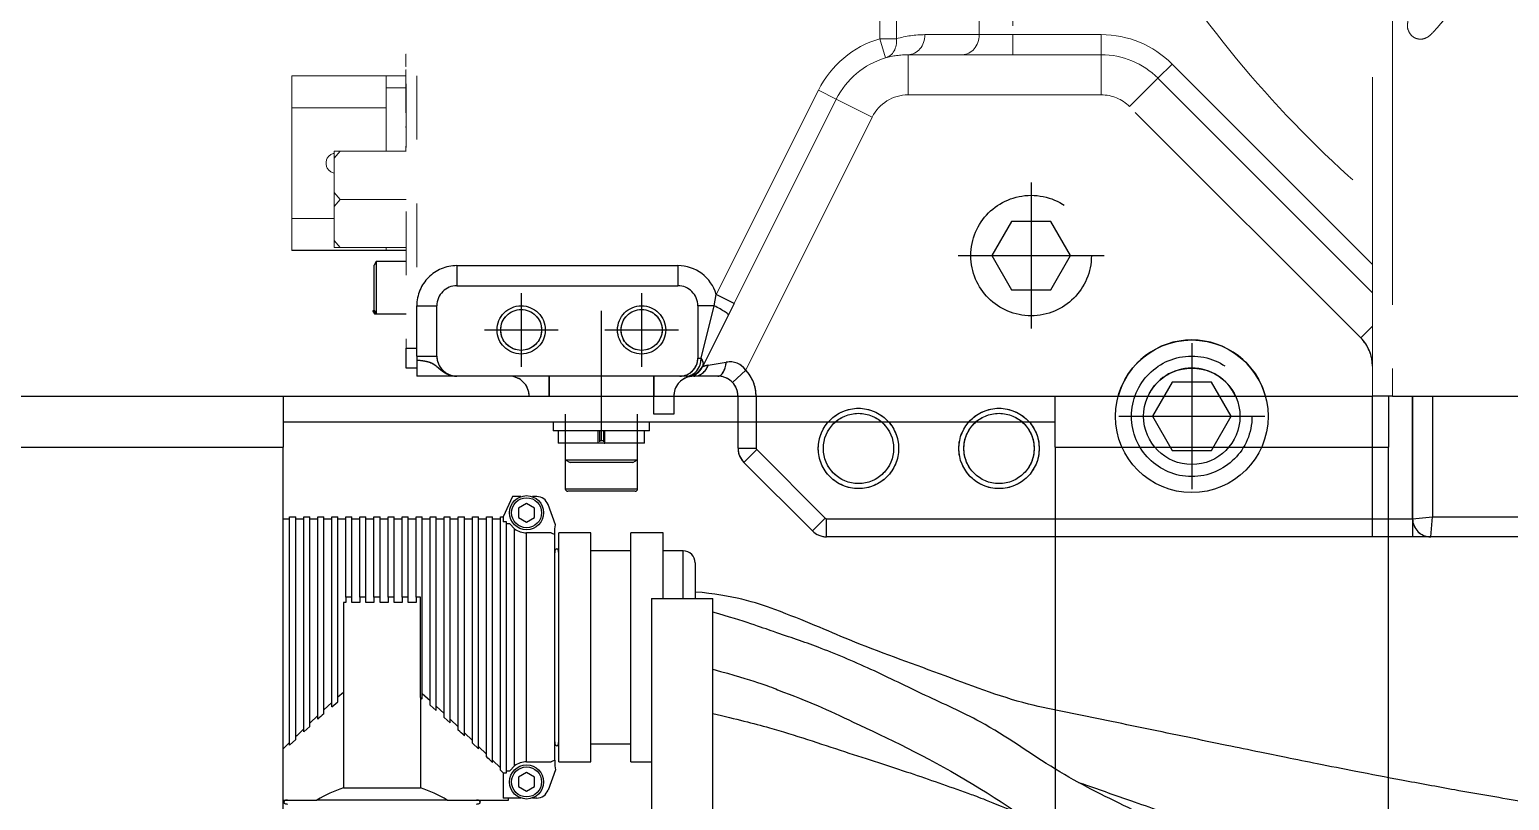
# Model space of a CAD drawing. Extents: x -2384 to 29887, y -2542 to 22350.
# Drawn here: x 1338 to 1706.5, y 4483.9 to 4675.7 of the extents above; entities that cross this region are included whole.
import ezdxf

# ---------------------------------------------------------------- set-up
doc = ezdxf.new("R2010")
doc.units = 0
doc.header["$LTSCALE"] = 63.5
doc.header["$MEASUREMENT"] = 0
doc.linetypes.add('PHANTOM', pattern=[2.5, 1.25, -0.25, 0.25, -0.25, 0.25, -0.25])
doc.layers.get('0').update_dxf_attribs({"linetype": 'CONTINUOUS'})
for name, color, linetype in [('$DDT_AUDIT_GENERATED_(10A2)', 7, 'CONTINUOUS'), ('$DDT_AUDIT_GENERATED_(1793)', 7, 'CONTINUOUS'), ('$DDT_AUDIT_GENERATED_(17D0)', 7, 'CONTINUOUS'), ('$DDT_AUDIT_GENERATED_(1FE4)', 7, 'CONTINUOUS'), ('$DDT_AUDIT_GENERATED_(407)', 7, 'CONTINUOUS'), ('4', 6, 'PHANTOM'), ('A290-7329-X201', 7, 'CONTINUOUS'), ('A290-7329-X301', 7, 'CONTINUOUS'), ('LIBRL_A6-BA-5X20', 7, 'CONTINUOUS'), ('LIBRL_A6-BA-8X12', 7, 'CONTINUOUS')]:
    doc.layers.add(name, color=color, linetype=linetype)

# ---------------------------------------------------------------- blocks, each defined once
blk = doc.blocks.new('165F-TOP')
at = {"lineweight": 0}
for p, q in [((-425.6, -92), (-425.6, -253)), ((-423, -90), (-423, -242.5)), ((-282.96, -175.01), (-282.96, -93.47)), ((-274.57, -93.47), (-274.57, -175.01)), ((-307.71, -176.03), (-307.71, -100.54)), ((-303.52, -100.54), (-303.52, -176.03)), ((-185, -265), (-185, -153.77)), ((-180, -162.85), (-180, -265)), ((-306.3, -180.82), (-307.71, -176.03)), ((-307.71, -176.03), (-303.52, -176.03)), ((-296.45, -175.01), (-282.96, -175.01)), ((-282.96, -175.01), (-274.57, -175.01)), ((-274.57, -175.01), (-252.55, -175.01)), ((-274.57, -180), (-274.57, -175.01)), ((-252.55, -180), (-252.55, -175.01)), ((-425.7, -179.85), (-425.7, -181.11)), ((-425.7, -179.85), (-425.6, -179.85)), ((-287.14, -180), (-300.64, -180)), ((-300.64, -180), (-300.64, -190)), ((-274.57, -180), (-287.14, -180)), ((-252.55, -180), (-274.57, -180)), ((-252.55, -180), (-252.55, -190)), ((-425.7, -181.11), (-425.7, -181.62)), ((-425.7, -181.11), (-425.6, -181.11)), ((-425.7, -181.62), (-425.7, -182.92)), ((-425.7, -181.62), (-425.6, -181.62)), ((-425.7, -182.92), (-425.6, -182.92)), ((-425.7, -183.8), (-425.7, -188)), ((-425.7, -183.8), (-425.6, -183.8)), ((-306.3, -180.82), (-306.3, -180.82)), ((-238.41, -185.86), (-234.88, -182.33)), ((-234.88, -182.33), (-185, -232.21)), ((-454.1, -185.25), (-430.6, -185.25)), ((-454.1, -193.25), (-454.1, -185.25)), ((-430.6, -188.25), (-430.6, -185.25)), ((-430.6, -185.25), (-425.7, -185.25)), ((-238.41, -185.86), (-245.48, -192.93)), ((-185, -239.26), (-238.41, -185.86)), ((-430.6, -204), (-430.6, -188.25)), ((-425.7, -188.25), (-430.6, -188.25)), ((-425.7, -188), (-425.6, -188)), ((-425.7, -188), (-425.7, -188.8)), ((-425.7, -188.8), (-425.6, -188.8)), ((-425.7, -188.8), (-425.7, -189.2)), ((-425.7, -189.2), (-425.6, -189.2)), ((-425.7, -189.2), (-425.7, -190)), ((-425.7, -190), (-425.6, -190)), ((-425.7, -190), (-425.7, -194.2)), ((-348.41, -239.66), (-322.99, -188.82)), ((-318.53, -191.06), (-343.95, -241.9)), ((-318.53, -191.06), (-322.99, -188.82)), ((-318.53, -191.06), (-309.58, -195.53)), ((-252.55, -190), (-300.64, -190)), ((-430.6, -193.25), (-454.1, -193.25)), ((-454.1, -220.75), (-454.1, -193.25)), ((-425.7, -194.2), (-425.7, -194.5)), ((-425.7, -194.2), (-425.6, -194.2)), ((-425.7, -194.5), (-425.6, -194.5)), ((-187.93, -250.48), (-245.48, -192.93)), ((-425.7, -196.78), (-425.6, -196.78)), ((-425.7, -197.83), (-425.6, -197.83)), ((-425.7, -197.83), (-425.7, -198.14)), ((-425.7, -198.14), (-425.6, -198.14)), ((-425.7, -198.15), (-425.6, -198.15)), ((-309.58, -195.53), (-341.07, -258.5)), ((-443.6, -204), (-442.06, -204)), ((-443.6, -205.74), (-443.6, -204)), ((-442.06, -204), (-443.6, -205.74)), ((-443.6, -205.74), (-443.6, -214.26)), ((-442.06, -204), (-425.6, -204)), ((-425.7, -202.77), (-425.7, -204)), ((-425.7, -202.77), (-425.6, -202.77)), ((-443.6, -214.26), (-442.06, -216)), ((-443.6, -217.74), (-443.6, -214.26)), ((-442.06, -216), (-443.6, -217.74)), ((-425.6, -216), (-442.06, -216)), ((-454.1, -228.75), (-454.1, -220.75)), ((-454.1, -220.75), (-443.6, -220.75)), ((-443.6, -217.74), (-443.6, -226.26)), ((-443.6, -226.26), (-442.06, -228)), ((-443.6, -228), (-443.6, -226.26)), ((-442.06, -228), (-443.6, -228)), ((-425.6, -228), (-442.06, -228)), ((-430.6, -228.75), (-430.6, -228))]:
    blk.add_line(p, q, dxfattribs=at)
for p, q in [((-270, -211.83), (-270, -248.17)), ((-430.6, -228.75), (-454.1, -228.75)), ((-433.1, -231.5), (-433.6, -232.37)), ((-425.6, -231.5), (-433.1, -231.5)), ((-433.1, -231.5), (-433.1, -244.5)), ((-425.6, -228.75), (-430.6, -228.75)), ((-288.17, -230), (-251.82, -230)), ((-433.6, -243.63), (-433.6, -232.37)), ((-413, -232.5), (-358, -232.5)), ((-413, -232.5), (-413, -237.5)), ((-358, -232.5), (-358, -237.5)), ((-413, -237.5), (-358, -237.5)), ((-397, -239.32), (-397, -257.67)), ((-367, -239.32), (-367, -257.67)), ((-423, -255), (-423, -242.5)), ((-423, -242.5), (-418, -242.5)), ((-418, -255), (-418, -242.5)), ((-353, -242.5), (-353, -255.5)), ((-348.92, -242.5), (-353, -242.5)), ((-352.17, -255.5), (-348.92, -242.5)), ((-348.92, -242.5), (-348.41, -239.66)), ((-343.95, -241.9), (-348.41, -239.66)), ((-343.95, -241.9), (-345.37, -244.73)), ((-433.6, -243.63), (-433.1, -244.5)), ((-433.1, -244.5), (-425.6, -244.5)), ((-377, -276.12), (-377, -243.76)), ((-345.37, -244.73), (-351.76, -257.51)), ((-406.17, -248.5), (-387.82, -248.5)), ((-376.17, -248.5), (-357.82, -248.5)), ((-185, -247.55), (-187.93, -250.48)), ((-425.6, -253), (-423, -253)), ((-425.6, -258), (-425.6, -253)), ((-230, -251.82), (-230, -288.17)), ((-423, -255), (-418, -255)), ((-423, -255), (-423, -256)), ((-423, -256), (-422.95, -256)), ((-423, -256), (-423, -260)), ((-422.95, -256), (-422.95, -260)), ((-353, -255.5), (-352.17, -255.5)), ((-350.42, -257.29), (-345.91, -256.55)), ((-423, -258), (-425.6, -258)), ((-422.95, -260), (-423, -260)), ((-413, -260), (-422.95, -260)), ((-357.5, -260), (-413, -260)), ((-390, -265), (-390, -260)), ((-364, -265), (-364, -260)), ((-355.92, -260), (-357.5, -260)), ((-355.92, -260), (-355.78, -260)), ((-354, -260), (-354.99, -260.1)), ((-348, -260), (-354, -260)), ((-344.35, -261.58), (-341.07, -258.5)), ((-395, -265), (-390, -265)), ((-390, -265), (-364, -265)), ((-364, -265), (-359, -265)), ((-343, -277.93), (-343, -265)), ((-343, -265), (-338.5, -265)), ((-338.5, -265), (-338.5, -277.93)), ((-185, -295.5), (-185, -265)), ((-180, -265), (-185, -265)), ((-180, -265), (-105, -265)), ((-175, -295.5), (-175, -265)), ((-170.01, -265), (-170.01, -295.01)), ((-248.17, -270), (-211.83, -270)), ((-343, -277.93), (-338.5, -277.93)), ((-341.54, -281.46), (-338.35, -278.28)), ((-338.35, -278.28), (-321.28, -295.35)), ((-324.46, -298.54), (-341.54, -281.46)), ((-324.46, -298.54), (-321.28, -295.35)), ((-320.93, -295.5), (-185, -295.5)), ((-320.93, -300), (-320.93, -295.5)), ((-185, -295.5), (-175, -295.5)), ((-185, -300), (-185, -295.5)), ((-175, -295.5), (-170.01, -295.01)), ((-170.5, -300), (-170.01, -295.01)), ((-170.01, -295.01), (-115, -295.01)), ((-185, -300), (-320.93, -300)), ((-170.5, -300), (-185, -300)), ((-115, -300), (-170.5, -300))]:
    blk.add_line(p, q)
for points in [[(-260.19, -230), (-265.09, -221.5), (-274.91, -221.5), (-279.81, -230), (-274.91, -238.5), (-265.09, -238.5), (-260.19, -230), (-260.19, -230)], [(-220.19, -270), (-225.09, -261.5), (-234.91, -261.5), (-239.81, -270), (-234.91, -278.5), (-225.09, -278.5), (-220.19, -270), (-220.19, -270)]]:
    blk.add_lwpolyline(points)
for centre, radius in [((-270, -230), 15), ((-397, -248.5), 6), ((-367, -248.5), 6), ((-397, -248.5), 5.1), ((-367, -248.5), 5.1), ((-230, -270), 15), ((-313, -278), 10), ((-278, -278), 10), ((-313, -278), 8.75), ((-278, -278), 8.75)]:
    blk.add_circle(centre, radius)
for centre, radius, start, end in [((0, 0), 284, 212.017, 229.3521), ((-300.64, -200), 24.99, 106.4475, 153.4349), ((-296.45, -200), 24.99, 90, 106.4275), ((-252.55, -200), 24.99, 45, 90), ((-300.64, -200), 20, 90, 106.4275), ((-252.55, -200), 20, 45, 90), ((-300.64, -200), 20, 106.4475, 153.4349), ((-300.64, -200), 10, 90, 153.4349), ((-252.55, -200), 10, 45, 90), ((-443.1, -207), 2.5, 101.537, 258.463)]:
    blk.add_arc(centre, radius, start, end, dxfattribs=at)
for centre, radius, start, end in [((-413, -242.5), 10, 90, 180), ((-358, -242.5), 10, 16.4783, 90), ((-413, -242.5), 5, 90, 180), ((-358, -242.5), 5, 0, 90), ((-195, -257.55), 10, 0, 45), ((-413, -255), 10, 180, 185.7392), ((-413, -255), 5, 180, 270), ((-357.5, -255.5), 4.5, 270, 0), ((-355.78, -255.5), 4.5, 270, 333.4349), ((-355.87, -255.69), 4.5, 281.0777, 333.4458), ((-349.28, -264.01), 6.82, 99.6267, 112.1644), ((-344.98, -261.21), 4.76, 34.7392, 101.2431), ((-400, -265), 5, 0, 90), ((-354, -265), 5, 101.3803, 180), ((-348, -265), 5, 43.1613, 90), ((-348, -265), 5, 0, 43.1613), ((-348, -265), 9.5, 0, 43.1613), ((-338, -277.93), 5, 180, 225), ((-338, -277.93), 0.5, 180, 225), ((-320.93, -295), 0.5, 225, 270), ((-170.5, -295.5), 4.5, 180, 270), ((-320.93, -295), 5, 225, 270)]:
    blk.add_arc(centre, radius, start, end)
for centre, major_axis, ratio, end_param in [((-307.71, -176.03), (1.41, -4.79), 0.828085, 1.331331), ((-300.64, -175.01), (0, -4.99), 0.838692, 1.570796), ((-287.14, -175.01), (0, -4.99), 0.838692, 1.570796)]:
    blk.add_ellipse(centre, major_axis=major_axis, ratio=ratio, start_param=0, end_param=end_param, dxfattribs=at)
for centre, major_axis, ratio, end_param in [((-349.83, -242.5), (4.46, -2.23), 0.082997, 1.406302), ((-355.92, -255.5), (0, -4.5), 0.833733, 1.570796), ((-354, -255.5), (0, -4.5), 0.867886, 1.161375), ((-348, -255.5), (0, -4.5), 0.478235, 1.336086)]:
    blk.add_ellipse(centre, major_axis=major_axis, ratio=ratio, start_param=0, end_param=end_param)
blk.add_open_spline([(-175.2, -166.15), (-175.24, -166.36), (-175.44, -167.34), (-175.74, -168.84), (-176.03, -170.41), (-176.22, -171.57), (-176.26, -172.68), (-176.32, -173.76), (-175.28, -175.34), (-174.32, -175.93), (-173.07, -176.21), (-172.09, -176.04), (-171.14, -175.58), (-170.41, -174.96), (-169.8, -174.33), (-169, -173.44), (-168.1, -172.39), (-167.09, -171.22), (-165.86, -169.91), (-164.25, -168.45), (-162.33, -167.04), (-160.28, -165.77), (-158.12, -164.62), (-155.55, -163.43), (-152.26, -162.14), (-148.52, -160.89), (-144.34, -159.68), (-139.46, -158.46), (-134.06, -157.31), (-128.42, -156.3), (-123.69, -155.58), (-119.39, -155.01), (-114.95, -154.5), (-109.35, -153.96), (-102.52, -153.47), (-95.82, -153.16), (-91.73, -153.08), (-90.2, -153.05)], degree=3, knots=[0.3726558, 0.3726558, 0.3726558, 0.3726558, 0.3789273, 0.4033778, 0.4265497, 0.4483708, 0.4699513, 0.4923298, 0.502289, 0.5096353, 0.5144283, 0.5252974, 0.5401406, 0.5572699, 0.5800805, 0.6024828, 0.6281052, 0.6522814, 0.6772591, 0.7032607, 0.7283333, 0.7450337, 0.7589346, 0.776283, 0.7921243, 0.808581, 0.8244237, 0.8398177, 0.8594691, 0.8767292, 0.8917889, 0.9016701, 0.9144371, 0.9303265, 0.9496364, 0.9727242, 0.9858295, 0.9858295, 0.9858295, 0.9858295], dxfattribs=at)
for points, knots in [([(-422.95, -256), (-422.44, -256.04), (-421.94, -256.09), (-421.21, -256.19), (-420.97, -256.23), (-420.52, -256.33), (-420.3, -256.38), (-419.66, -256.57), (-419.28, -256.73), (-418.58, -257.14), (-418.26, -257.39), (-417.61, -257.95), (-417.28, -258.25), (-416.57, -258.81), (-416.18, -259.07), (-415.56, -259.4), (-415.34, -259.5), (-414.89, -259.68), (-414.66, -259.76), (-414.2, -259.88), (-413.96, -259.92), (-413.61, -259.97), (-413.49, -259.98), (-413.24, -260), (-413.12, -260), (-413, -260)], [0, 0, 0, 0, 0.125, 0.125, 0.1875, 0.1875, 0.25, 0.25, 0.375, 0.375, 0.5, 0.5, 0.625, 0.625, 0.75, 0.75, 0.8125, 0.8125, 0.875, 0.875, 0.9375, 0.9375, 0.96875, 0.96875, 1, 1, 1, 1]), ([(-351.76, -257.51), (-351.69, -257.38), (-351.65, -257.23), (-351.62, -256.93), (-351.63, -256.76), (-351.7, -256.42), (-351.76, -256.24), (-351.93, -255.88), (-352.04, -255.69), (-352.17, -255.5)], [0, 0, 0, 0, 0.25, 0.25, 0.5, 0.5, 0.75, 0.75, 1, 1, 1, 1])]:
    blk.add_open_spline(points, degree=3, knots=knots)
at = {"layer": '4'}
for p, q in [((-395, -265), (-390, -265)), ((-390, -265), (-364, -265)), ((-364, -265), (-359, -265)), ((-364, -269.5), (-364, -265)), ((-359, -265), (-359, -269.5)), ((-386, -269.5), (-386, -280.8)), ((-368, -280.8), (-368, -269.5)), ((-359, -269.5), (-364, -269.5)), ((-386, -280.8), (-384.79, -281.5)), ((-386, -280.8), (-368, -280.8)), ((-369.21, -281.5), (-384.79, -281.5)), ((-369.21, -281.5), (-368, -280.8))]:
    blk.add_line(p, q, dxfattribs=at)

msp = doc.modelspace()

# ---------------------------------------------------------------- linework, layer by layer
at = {"layer": '$DDT_AUDIT_GENERATED_(10A2)', "color": 6, "linetype": 'Continuous', "ltscale": 25.4}
for p, q in [((1458.25, 4559.48), (1455.92, 4554.48)), ((1460.3, 4559.48), (1458.25, 4559.48)), ((1464.27, 4559.48), (1463.17, 4559.48)), ((1468.91, 4552.48), (1467.08, 4557.51)), ((1401.08, 4553.98), (1402.73, 4553.98)), ((1401.08, 4553.98), (1402.73, 4553.98)), ((1402.73, 4554.48), (1404.23, 4554.48)), ((1402.73, 4554.48), (1404.23, 4554.48)), ((1402.73, 4497.63), (1402.73, 4554.48)), ((1404.23, 4499.04), (1404.23, 4554.48)), ((1404.23, 4553.98), (1406.23, 4553.98)), ((1404.23, 4553.98), (1406.23, 4553.98)), ((1406.23, 4554.48), (1407.73, 4554.48)), ((1406.23, 4554.48), (1407.73, 4554.48)), ((1406.23, 4500.91), (1406.23, 4554.48)), ((1407.73, 4502.28), (1407.73, 4554.48)), ((1407.73, 4553.98), (1409.73, 4553.98)), ((1407.73, 4553.98), (1409.73, 4553.98)), ((1409.73, 4554.48), (1411.23, 4554.48)), ((1409.73, 4554.48), (1411.23, 4554.48)), ((1409.73, 4504.09), (1409.73, 4554.48)), ((1411.23, 4505.42), (1411.23, 4554.48)), ((1411.23, 4553.98), (1413.23, 4553.98)), ((1411.23, 4553.98), (1413.23, 4553.98)), ((1413.23, 4554.48), (1414.73, 4554.48)), ((1413.23, 4554.48), (1414.73, 4554.48)), ((1413.23, 4507.14), (1413.23, 4554.48)), ((1414.73, 4508.38), (1414.73, 4554.48)), ((1414.73, 4553.98), (1416.73, 4553.98)), ((1414.73, 4553.98), (1416.73, 4553.98)), ((1416.73, 4554.48), (1418.23, 4554.48)), ((1416.73, 4554.48), (1418.23, 4554.48)), ((1416.73, 4534.48), (1416.73, 4554.48)), ((1418.23, 4534.48), (1418.23, 4554.48)), ((1418.23, 4553.98), (1420.23, 4553.98)), ((1418.23, 4553.98), (1420.23, 4553.98)), ((1420.23, 4554.48), (1421.73, 4554.48)), ((1420.23, 4554.48), (1421.73, 4554.48)), ((1420.23, 4534.48), (1420.23, 4554.48)), ((1421.73, 4534.48), (1421.73, 4554.48)), ((1421.73, 4553.98), (1423.73, 4553.98)), ((1421.73, 4553.98), (1423.73, 4553.98)), ((1423.73, 4554.48), (1425.23, 4554.48)), ((1423.73, 4554.48), (1425.23, 4554.48)), ((1423.73, 4534.48), (1423.73, 4554.48)), ((1425.23, 4534.48), (1425.23, 4554.48)), ((1425.23, 4553.98), (1427.23, 4553.98)), ((1425.23, 4553.98), (1427.23, 4553.98)), ((1427.23, 4554.48), (1428.73, 4554.48)), ((1427.23, 4554.48), (1428.73, 4554.48)), ((1427.23, 4534.48), (1427.23, 4554.48)), ((1428.73, 4534.48), (1428.73, 4554.48)), ((1428.73, 4553.98), (1430.73, 4553.98)), ((1428.73, 4553.98), (1430.73, 4553.98)), ((1430.73, 4554.48), (1432.23, 4554.48)), ((1430.73, 4554.48), (1432.23, 4554.48)), ((1430.73, 4534.48), (1430.73, 4554.48)), ((1432.23, 4534.48), (1432.23, 4554.48)), ((1432.23, 4553.98), (1434.23, 4553.98)), ((1432.23, 4553.98), (1434.23, 4553.98)), ((1434.23, 4554.48), (1435.73, 4554.48)), ((1434.23, 4554.48), (1435.73, 4554.48)), ((1434.23, 4534.48), (1434.23, 4554.48)), ((1435.73, 4509.18), (1435.73, 4554.48)), ((1435.73, 4553.98), (1437.73, 4553.98)), ((1435.73, 4553.98), (1437.73, 4553.98)), ((1437.73, 4554.48), (1439.23, 4554.48)), ((1437.73, 4554.48), (1439.23, 4554.48)), ((1437.73, 4507.56), (1437.73, 4554.48)), ((1439.23, 4506.29), (1439.23, 4554.48)), ((1439.23, 4553.98), (1441.23, 4553.98)), ((1439.23, 4553.98), (1441.23, 4553.98)), ((1441.23, 4554.48), (1442.73, 4554.48)), ((1441.23, 4554.48), (1442.73, 4554.48)), ((1441.23, 4504.54), (1441.23, 4554.48)), ((1442.73, 4503.19), (1442.73, 4554.48)), ((1442.73, 4553.98), (1444.73, 4553.98)), ((1442.73, 4553.98), (1444.73, 4553.98)), ((1444.73, 4554.48), (1446.23, 4554.48)), ((1444.73, 4554.48), (1446.23, 4554.48)), ((1444.73, 4501.37), (1444.73, 4554.48)), ((1446.23, 4499.98), (1446.23, 4554.48)), ((1446.23, 4553.98), (1448.23, 4553.98)), ((1446.23, 4553.98), (1448.23, 4553.98)), ((1448.23, 4554.48), (1449.73, 4554.48)), ((1448.23, 4554.48), (1449.73, 4554.48)), ((1448.23, 4498.1), (1448.23, 4554.48)), ((1449.73, 4496.68), (1449.73, 4554.48)), ((1449.73, 4553.98), (1451.73, 4553.98)), ((1449.73, 4553.98), (1451.73, 4553.98)), ((1451.73, 4554.48), (1453.23, 4554.48)), ((1451.73, 4554.48), (1453.23, 4554.48)), ((1451.73, 4494.78), (1451.73, 4554.48)), ((1453.23, 4493.34), (1453.23, 4554.48)), ((1453.23, 4553.98), (1455.23, 4553.98)), ((1453.23, 4553.98), (1455.23, 4553.98)), ((1455.23, 4554.48), (1455.92, 4554.48)), ((1455.23, 4554.48), (1455.92, 4554.48)), ((1455.23, 4491.42), (1455.23, 4554.48)), ((1455.92, 4554.48), (1455.92, 4553.21)), ((1456.73, 4553.21), (1455.92, 4553.21)), ((1456.73, 4490.75), (1456.73, 4553.21)), ((1457.58, 4552.69), (1456.73, 4552.69)), ((1457.58, 4552.69), (1458.73, 4551.48)), ((1458.73, 4492.48), (1458.73, 4551.48)), ((1468.73, 4551.48), (1468.91, 4552.48)), ((1468.73, 4550.08), (1468.73, 4551.48)), ((1467.83, 4550.48), (1461.73, 4550.48)), ((1461.73, 4493.48), (1461.73, 4550.48)), ((1467.83, 4550.48), (1468.73, 4550.08)), ((1468.73, 4493.89), (1468.73, 4550.08)), ((1477.73, 4550.48), (1469.73, 4550.48)), ((1469.73, 4493.48), (1469.73, 4550.48)), ((1477.73, 4493.48), (1477.73, 4550.48)), ((1495.73, 4550.48), (1487.73, 4550.48)), ((1487.73, 4493.48), (1487.73, 4550.48)), ((1495.73, 4534.12), (1495.73, 4550.48)), ((1487.73, 4545.98), (1477.73, 4545.98)), ((1500.73, 4545.98), (1495.73, 4545.98)), ((1500.73, 4534.12), (1500.73, 4545.98)), ((1503.73, 4542.98), (1503.73, 4534.12)), ((1416.13, 4533.12), (1416.13, 4510.85)), ((1416.73, 4533.12), (1416.13, 4533.12)), ((1416.73, 4534.48), (1416.73, 4533.12)), ((1418.23, 4534.48), (1416.73, 4534.48)), ((1418.23, 4533.12), (1418.23, 4534.48)), ((1420.23, 4533.12), (1418.23, 4533.12)), ((1420.23, 4534.48), (1420.23, 4533.12)), ((1421.73, 4534.48), (1420.23, 4534.48)), ((1421.73, 4533.12), (1421.73, 4534.48)), ((1423.73, 4533.12), (1421.73, 4533.12)), ((1423.73, 4534.48), (1423.73, 4533.12)), ((1425.23, 4534.48), (1423.73, 4534.48)), ((1425.23, 4533.12), (1425.23, 4534.48)), ((1427.23, 4533.12), (1425.23, 4533.12)), ((1427.23, 4534.48), (1427.23, 4533.12)), ((1428.73, 4534.48), (1427.23, 4534.48)), ((1428.73, 4533.12), (1428.73, 4534.48)), ((1430.73, 4533.12), (1428.73, 4533.12)), ((1430.73, 4534.48), (1430.73, 4533.12)), ((1432.23, 4534.48), (1430.73, 4534.48)), ((1432.23, 4533.12), (1432.23, 4534.48)), ((1434.23, 4533.12), (1432.23, 4533.12)), ((1434.23, 4534.48), (1434.23, 4533.12)), ((1435.34, 4534.48), (1434.23, 4534.48)), ((1435.34, 4509.48), (1435.34, 4534.48)), ((1414.73, 4509.62), (1416.13, 4510.85)), ((1416.13, 4510.85), (1416.13, 4486.98)), ((1411.23, 4506.43), (1413.23, 4508.27)), ((1413.23, 4507.14), (1414.73, 4508.38)), ((1435.34, 4509.48), (1435.73, 4509.18)), ((1435.34, 4509.48), (1435.34, 4486.98)), ((1435.73, 4510.5), (1437.73, 4508.73)), ((1437.73, 4507.56), (1439.23, 4506.29)), ((1439.23, 4507.35), (1441.23, 4505.49)), ((1407.73, 4503.12), (1409.73, 4505.02)), ((1441.23, 4504.54), (1442.73, 4503.19)), ((1442.73, 4504.07), (1444.73, 4502.16)), ((1406.23, 4500.91), (1407.73, 4502.28)), ((1446.23, 4500.72), (1448.23, 4498.79)), ((1401.08, 4496.7), (1402.73, 4498.3)), ((1402.73, 4497.63), (1404.23, 4499.04)), ((1448.23, 4498.1), (1449.73, 4496.68)), ((1449.73, 4497.33), (1451.73, 4495.38)), ((1477.73, 4497.98), (1487.73, 4497.98)), ((1453.23, 4493.91), (1455.23, 4491.95)), ((1458.73, 4492.48), (1457.58, 4491.27)), ((1461.73, 4493.48), (1467.83, 4493.48)), ((1468.73, 4493.89), (1467.83, 4493.48)), ((1468.73, 4493.89), (1468.73, 4492.48)), ((1468.73, 4492.48), (1468.91, 4491.48)), ((1469.73, 4493.48), (1477.73, 4493.48)), ((1487.73, 4493.48), (1492.84, 4493.48)), ((1455.23, 4491.42), (1455.92, 4490.75)), ((1455.92, 4490.75), (1455.92, 4484.48)), ((1455.92, 4490.75), (1456.73, 4490.75)), ((1456.73, 4491.27), (1457.58, 4491.27)), ((1468.91, 4491.48), (1467.08, 4486.46)), ((1416.13, 4486.98), (1435.34, 4486.98)), ((1401.08, 4483.98), (1409.51, 4483.98)), ((1441.96, 4483.98), (1409.51, 4483.98)), ((1441.96, 4483.98), (1457.23, 4483.98)), ((1460.3, 4484.48), (1455.92, 4484.48)), ((1457.23, 4483.98), (1457.23, 4484.48)), ((1457.23, 4483.98), (1457.23, 4484.48)), ((1464.27, 4484.48), (1463.17, 4484.48))]:
    msp.add_line(p, q, dxfattribs=at)
for centre, radius, start, end in [((1464.27, 4556.48), 3, 20, 90), ((1461.73, 4555.48), 5, 233.1301, 270), ((1500.73, 4542.98), 3, 0, 90), ((1536.38, 4362.56), 189.93, 131.2184, 131.8228), ((1967.58, 3917.47), 810.19, 133.85652, 134.05299), ((1185.2, 4219.83), 382.91, 47.0236, 47.3296), ((827.47, 3841.68), 903.46, 46.16165, 46.29339), ((1461.73, 4488.48), 5, 90, 126.8699), ((1425.73, 4456.98), 31.5, 107.7528, 121.0027), ((1425.73, 4456.98), 31.5, 58.9973, 72.2472), ((1464.27, 4487.48), 3, 270, 340)]:
    msp.add_arc(centre, radius, start, end, dxfattribs=at)
at = {"layer": '$DDT_AUDIT_GENERATED_(1793)', "color": 6, "linetype": 'Continuous', "ltscale": 25.4}
msp.add_line((1431.78, 4596.48), (1431.68, 4596.48), dxfattribs=at)
at = {"layer": '$DDT_AUDIT_GENERATED_(17D0)', "color": 6, "linetype": 'Continuous', "ltscale": 25.4}
for p, q in [((1431.78, 4591.48), (1431.78, 4596.48)), ((1431.78, 4596.48), (1434.38, 4596.48)), ((1434.38, 4591.48), (1431.78, 4591.48))]:
    msp.add_line(p, q, dxfattribs=at)
at = {"layer": '$DDT_AUDIT_GENERATED_(1FE4)', "color": 6, "linetype": 'Continuous', "ltscale": 25.4}
for points, knots in [([(1853.86, 4470.32), (1853.85, 4470.34), (1853.62, 4470.34), (1852.33, 4470.24), (1849.16, 4470.11), (1843.75, 4470.11), (1835.88, 4470.31), (1824.63, 4470.8), (1810.58, 4471.66), (1794.74, 4472.87), (1780.11, 4474.22), (1767.11, 4475.59), (1755.18, 4476.99), (1744.22, 4478.4), (1733.34, 4479.91), (1721.66, 4481.65), (1707.98, 4483.84), (1693.66, 4486.32), (1680.14, 4488.8), (1668.76, 4490.98), (1659.21, 4492.87), (1651.27, 4494.46), (1643.76, 4495.99), (1635.58, 4497.68), (1626.19, 4499.62), (1616.23, 4501.69), (1606.26, 4503.74), (1596.44, 4505.74), (1582.26, 4508.57), (1564.77, 4515.49), (1543.73, 4522.81), (1527.45, 4530.28), (1513.11, 4534.99), (1503.73, 4535.74)], [0.0622582, 0.0622582, 0.0622582, 0.0622582, 0.0657691, 0.0705922, 0.0761303, 0.0893811, 0.104852, 0.1223226, 0.1538896, 0.1848723, 0.2129567, 0.2381437, 0.2605699, 0.2832409, 0.3035276, 0.3264337, 0.3549574, 0.3891113, 0.4180005, 0.443305, 0.4647266, 0.4822543, 0.4972223, 0.5160478, 0.538473, 0.5620418, 0.5850954, 0.607653, 0.6300732, 0.6828997, 0.7357287, 0.7757686, 0.801772, 0.801772, 0.801772, 0.801772]), ([(1894.75, 4473.45), (1894.76, 4472.92), (1894.8, 4470.38), (1894.91, 4466.52), (1894.85, 4462.99), (1894.64, 4461.1), (1894.38, 4460.07), (1893.71, 4458.91), (1892.17, 4457.39), (1888.32, 4454.73), (1882.72, 4451.72), (1875.17, 4448.29), (1865.68, 4444.62), (1854.69, 4440.96), (1841.78, 4437.21), (1827.27, 4433.68), (1809.37, 4430.27), (1789.72, 4427.96), (1768.28, 4427.53), (1748.82, 4429.17), (1731.43, 4432.26), (1715.88, 4436.23), (1700.26, 4441.35), (1685.61, 4447.07), (1672.61, 4452.73), (1661.43, 4457.91), (1650.9, 4462.96), (1640.02, 4468.28), (1626.84, 4474.73), (1610.79, 4482.43), (1593.38, 4490.96), (1577.03, 4502.89), (1560.99, 4509.91), (1547.6, 4516.61), (1534.69, 4522.04), (1524.69, 4525.34), (1516.34, 4528.34), (1508.08, 4530.77)], [0.0176215, 0.0176215, 0.0176215, 0.0176215, 0.0222432, 0.0403612, 0.0543717, 0.064585, 0.0727983, 0.0804733, 0.0914261, 0.1035109, 0.1168665, 0.1311428, 0.1513407, 0.1723676, 0.1928749, 0.2222953, 0.2507491, 0.2884573, 0.3260016, 0.363496, 0.3915994, 0.4199004, 0.4493349, 0.4799347, 0.5048052, 0.5260041, 0.5466513, 0.568019, 0.591482, 0.6258953, 0.6639369, 0.7024596, 0.7287094, 0.7549263, 0.7807435, 0.8027724, 0.8201471, 0.8201471, 0.8201471, 0.8201471]), ([(1508.08, 4516.52), (1518.77, 4513.62), (1526.54, 4510.5), (1534.25, 4507.57), (1547.94, 4501.1), (1570.87, 4490.26), (1594.54, 4473.57), (1604.5, 4464.75), (1617.01, 4456.9), (1628.79, 4451.21), (1639.36, 4446.11), (1649.02, 4441.51), (1658.72, 4437), (1669.22, 4432.32), (1681.79, 4427.08), (1696.6, 4421.53), (1713.89, 4416.16), (1732.25, 4411.89), (1753.24, 4408.83), (1776.33, 4407.81), (1801.18, 4409.42), (1823.57, 4413.06), (1843.77, 4417.73), (1859.94, 4422.37), (1873.78, 4427.1), (1884.81, 4431.51), (1893.68, 4435.76), (1900.2, 4439.61), (1904.77, 4442.97), (1908.19, 4446.31), (1910.42, 4449.46), (1911.77, 4452.22), (1912.55, 4454.35), (1913.17, 4456.73), (1913.69, 4459.97), (1913.95, 4464.54), (1913.88, 4469.31), (1913.85, 4472.35), (1913.84, 4473.08)], [0.1735477, 0.1735477, 0.1735477, 0.1735477, 0.1850543, 0.2037455, 0.2227094, 0.2745983, 0.3254658, 0.3487979, 0.37302, 0.3967693, 0.4169319, 0.4342013, 0.452597, 0.4726515, 0.4940231, 0.5234213, 0.5546553, 0.5874706, 0.620193, 0.6630265, 0.7048126, 0.7461659, 0.7776722, 0.8097119, 0.8314922, 0.8527323, 0.8718993, 0.8849394, 0.8968511, 0.9080499, 0.9192162, 0.9249671, 0.9310521, 0.9374267, 0.945161, 0.9593567, 0.9776724, 0.983286, 0.983286, 0.983286, 0.983286]), ([(1508.08, 4505.55), (1514.12, 4504.08), (1524.16, 4501.62), (1541.42, 4495.81), (1557.01, 4490.88), (1568.63, 4486.75), (1575.76, 4484.19), (1583.94, 4480.81)], [0.1849723, 0.1849723, 0.1849723, 0.1849723, 0.2083447, 0.2439139, 0.2790577, 0.3117799, 0.3252577, 0.3252577, 0.3252577, 0.3252577]), ([(1873.69, 4473.14), (1873.68, 4471.59), (1873.66, 4469.12), (1873.42, 4466.73), (1873.16, 4465.56), (1872.98, 4465.1), (1871.76, 4464.18), (1868.19, 4462.55), (1862.6, 4460.6), (1855.9, 4458.73), (1846.89, 4456.62), (1835.41, 4454.45), (1821.79, 4452.45), (1807.94, 4450.92), (1794.13, 4449.93), (1779.89, 4449.48), (1765.72, 4449.62), (1752.23, 4450.31), (1739.47, 4451.43), (1726.45, 4453.03), (1713, 4455.19), (1700.01, 4457.75), (1687.78, 4460.52), (1675.32, 4463.69), (1660.89, 4467.74), (1644.75, 4472.73), (1628.43, 4478.15), (1614.06, 4483.11), (1604.66, 4486.41), (1600.03, 4488.03), (1599.28, 4488.29)], [0.0211091, 0.0211091, 0.0211091, 0.0211091, 0.0372092, 0.0485594, 0.055721, 0.066687, 0.0783047, 0.090668, 0.1035975, 0.1171565, 0.1316027, 0.1563287, 0.1820533, 0.2077318, 0.2333082, 0.2587198, 0.2869297, 0.3124394, 0.3347291, 0.3595274, 0.3874235, 0.4132572, 0.4365646, 0.4609889, 0.4891378, 0.5256847, 0.5620566, 0.5925175, 0.6171836, 0.6219594, 0.6219594, 0.6219594, 0.6219594])]:
    msp.add_open_spline(points, degree=3, knots=knots, dxfattribs=at)
at = {"layer": '$DDT_AUDIT_GENERATED_(407)', "color": 6, "linetype": 'Continuous', "ltscale": 25.4}
for centre, major_axis in [((1469.23, 4545.48), (0, -1)), ((1469.23, 4498.48), (0, 1)), ((1402.23, 4483.48), (1, 0)), ((1449.23, 4483.48), (-1, 0))]:
    msp.add_ellipse(centre, major_axis=major_axis, ratio=0.5, start_param=1.570796, end_param=4.712389, dxfattribs=at)
for p, q in [((1321.08, 4584.48), (1401.08, 4584.48)), ((1401.08, 4584.48), (1401.08, 4571.78)), ((1401.08, 4584.48), (1593.38, 4584.48)), ((1593.38, 4571.78), (1593.38, 4584.48)), ((1593.38, 4584.48), (1672.38, 4584.48)), ((1676.38, 4584.48), (1676.38, 4571.78)), ((1682.38, 4584.48), (1682.38, 4549.48)), ((1401.08, 4578.13), (1593.38, 4578.13)), ((1468.38, 4578.13), (1468.38, 4575.83)), ((1492.38, 4575.83), (1492.38, 4578.13)), ((1480.38, 4575.83), (1468.38, 4575.83)), ((1469.63, 4575.83), (1469.63, 4572.83)), ((1479.54, 4572.83), (1479.54, 4575.83)), ((1479.9, 4575.83), (1479.9, 4573.1)), ((1479.9, 4573.43), (1480.86, 4573.43)), ((1492.38, 4575.83), (1480.38, 4575.83)), ((1480.86, 4575.83), (1480.86, 4573.1)), ((1481.22, 4572.83), (1481.22, 4575.83)), ((1491.13, 4572.83), (1491.13, 4575.83)), ((1321.08, 4571.78), (1401.08, 4571.78)), ((1401.08, 4318.48), (1401.08, 4571.78)), ((1479.54, 4572.83), (1469.63, 4572.83)), ((1471.38, 4572.83), (1471.38, 4561.43)), ((1479.68, 4572.83), (1479.54, 4572.83)), ((1481.09, 4572.83), (1479.68, 4572.83)), ((1481.09, 4572.83), (1481.22, 4572.83)), ((1491.13, 4572.83), (1481.22, 4572.83)), ((1489.38, 4561.43), (1489.38, 4572.83)), ((1593.38, 4571.78), (1676.38, 4571.78)), ((1593.38, 4571.78), (1593.38, 4318.13)), ((1676.38, 4318.13), (1676.38, 4571.78)), ((1471.38, 4561.43), (1480.38, 4561.43)), ((1480.38, 4560.83), (1471.98, 4560.83)), ((1480.38, 4561.43), (1489.38, 4561.43)), ((1488.78, 4560.83), (1480.38, 4560.83)), ((1682.38, 4549.48), (1676.38, 4549.48)), ((1492.84, 4534.12), (1492.84, 4476.97)), ((1492.84, 4534.12), (1500.46, 4534.12)), ((1500.46, 4534.12), (1508.08, 4534.12)), ((1508.08, 4476.97), (1508.08, 4534.12))]:
    msp.add_line(p, q)
for centre, radius, start, end in [((1627.38, 4579.48), 19, 15.2575, 164.7425), ((1627.38, 4579.48), 12, 24.6243, 155.3757), ((1471.98, 4561.43), 0.6, 180, 270), ((1488.78, 4561.43), 0.6, 270, 0)]:
    msp.add_arc(centre, radius, start, end)
at = {"layer": 'A290-7329-X201', "color": 6, "linetype": 'Continuous', "ltscale": 25.4}
for p, q in [((1512.02, 4604.75), (1505.63, 4591.97)), ((1672.38, 4601.93), (1669.45, 4599.01)), ((1434.38, 4594.48), (1434.38, 4593.48)), ((1434.38, 4594.48), (1439.38, 4594.48)), ((1434.38, 4593.48), (1434.38, 4589.48)), ((1434.38, 4593.48), (1434.43, 4593.48)), ((1434.43, 4593.48), (1434.43, 4589.48)), ((1504.38, 4593.98), (1505.21, 4593.98)), ((1506.96, 4592.19), (1511.47, 4592.94)), ((1434.43, 4589.48), (1434.38, 4589.48)), ((1444.38, 4589.48), (1434.43, 4589.48)), ((1499.88, 4589.48), (1444.38, 4589.48)), ((1467.38, 4589.48), (1467.38, 4584.48)), ((1493.38, 4589.48), (1493.38, 4584.48)), ((1501.46, 4589.48), (1499.88, 4589.48)), ((1501.46, 4589.48), (1501.6, 4589.48)), ((1509.38, 4589.48), (1503.38, 4589.48)), ((1513.03, 4587.9), (1516.31, 4590.98)), ((1467.38, 4584.48), (1493.38, 4584.48)), ((1514.38, 4571.55), (1514.38, 4584.48)), ((1514.38, 4584.48), (1518.88, 4584.48)), ((1518.88, 4584.48), (1518.88, 4571.55)), ((1672.38, 4553.98), (1672.38, 4584.48)), ((1682.38, 4553.98), (1682.38, 4584.48)), ((1687.37, 4584.48), (1687.37, 4554.47)), ((1514.38, 4571.55), (1518.88, 4571.55)), ((1515.85, 4568.02), (1519.03, 4571.2)), ((1519.03, 4571.2), (1536.1, 4554.13)), ((1532.92, 4550.95), (1515.85, 4568.02)), ((1532.92, 4550.95), (1536.1, 4554.13)), ((1536.45, 4553.98), (1672.38, 4553.98)), ((1536.45, 4549.48), (1536.45, 4553.98)), ((1672.38, 4549.48), (1672.38, 4553.98)), ((1672.38, 4553.98), (1682.38, 4553.98)), ((1682.38, 4553.98), (1687.37, 4554.47)), ((1686.88, 4549.48), (1687.37, 4554.47)), ((1672.38, 4549.48), (1536.45, 4549.48)), ((1686.88, 4549.48), (1672.38, 4549.48))]:
    msp.add_line(p, q, dxfattribs=at)
for centre, radius in [((1460.38, 4600.98), 5.1), ((1490.38, 4600.98), 5.1), ((1627.38, 4579.48), 19), ((1627.38, 4579.48), 12), ((1544.38, 4571.48), 10), ((1579.38, 4571.48), 10), ((1544.38, 4571.48), 8.75), ((1579.38, 4571.48), 8.75)]:
    msp.add_circle(centre, radius, dxfattribs=at)
for centre, radius, start, end in [((1662.38, 4591.93), 10, 0, 45), ((1444.38, 4594.48), 10, 180, 185.7392), ((1444.38, 4594.48), 5, 180, 270), ((1499.88, 4593.98), 4.5, 270, 0), ((1501.6, 4593.98), 4.5, 270, 333.4349), ((1501.51, 4593.8), 4.5, 281.3803, 333.4349), ((1508.1, 4585.47), 6.82, 99.6267, 112.1644), ((1512.4, 4588.27), 4.76, 34.7392, 101.2431), ((1457.38, 4584.48), 5, 0, 90), ((1503.38, 4584.48), 5, 101.3803, 180), ((1509.38, 4584.48), 5, 43.1613, 90), ((1509.38, 4584.48), 9.5, 0, 43.1613), ((1509.38, 4584.48), 5, 0, 43.1613), ((1519.38, 4571.55), 5, 180, 225), ((1519.38, 4571.55), 0.5, 180, 225), ((1536.45, 4554.48), 0.5, 225, 270), ((1686.88, 4553.98), 4.5, 180, 270), ((1536.45, 4554.48), 5, 225, 270)]:
    msp.add_arc(centre, radius, start, end, dxfattribs=at)
for centre, ratio, end_param in [((1501.46, 4593.98), 0.833733, 1.570796), ((1503.38, 4593.98), 0.867886, 1.161375), ((1509.38, 4593.98), 0.478235, 1.336086)]:
    msp.add_ellipse(centre, major_axis=(0, -4.5), ratio=ratio, start_param=0, end_param=end_param, dxfattribs=at)
for points, knots in [([(1434.43, 4593.48), (1434.95, 4593.44), (1435.44, 4593.39), (1436.17, 4593.29), (1436.41, 4593.25), (1436.87, 4593.16), (1437.09, 4593.1), (1437.72, 4592.92), (1438.1, 4592.75), (1438.8, 4592.34), (1439.12, 4592.09), (1439.77, 4591.53), (1440.1, 4591.24), (1440.81, 4590.68), (1441.2, 4590.41), (1441.82, 4590.08), (1442.04, 4589.98), (1442.49, 4589.8), (1442.72, 4589.73), (1443.18, 4589.61), (1443.42, 4589.56), (1443.78, 4589.51), (1443.9, 4589.5), (1444.14, 4589.49), (1444.26, 4589.48), (1444.38, 4589.48)], [0, 0, 0, 0, 0.125, 0.125, 0.1875, 0.1875, 0.25, 0.25, 0.375, 0.375, 0.5, 0.5, 0.625, 0.625, 0.75, 0.75, 0.8125, 0.8125, 0.875, 0.875, 0.9375, 0.9375, 0.96875, 0.96875, 1, 1, 1, 1]), ([(1505.63, 4591.97), (1505.69, 4592.1), (1505.73, 4592.25), (1505.76, 4592.56), (1505.76, 4592.72), (1505.68, 4593.06), (1505.62, 4593.24), (1505.46, 4593.61), (1505.35, 4593.79), (1505.21, 4593.98)], [0, 0, 0, 0, 0.25, 0.25, 0.5, 0.5, 0.75, 0.75, 1, 1, 1, 1])]:
    msp.add_open_spline(points, degree=3, knots=knots, dxfattribs=at)
at = {"layer": 'A290-7329-X301', "color": 6, "linetype": 'Continuous', "ltscale": 25.4}
msp.add_line((1677.38, 4584.48), (1672.38, 4584.48), dxfattribs=at)
at = {"layer": 'LIBRL_A6-BA-5X20', "color": 6, "linetype": 'Continuous', "ltscale": 25.4}
for p, q in [((1461.73, 4557.79), (1459.73, 4556.64)), ((1459.73, 4556.64), (1459.73, 4554.33)), ((1463.73, 4556.64), (1461.73, 4557.79)), ((1463.73, 4554.33), (1463.73, 4556.64)), ((1459.73, 4554.33), (1461.73, 4553.17)), ((1461.73, 4553.17), (1463.73, 4554.33)), ((1461.73, 4490.79), (1459.73, 4489.64)), ((1459.73, 4489.64), (1459.73, 4487.33)), ((1463.73, 4489.64), (1461.73, 4490.79)), ((1463.73, 4487.33), (1463.73, 4489.64)), ((1459.73, 4487.33), (1461.73, 4486.17)), ((1461.73, 4486.17), (1463.73, 4487.33))]:
    msp.add_line(p, q, dxfattribs=at)
for centre, radius in [((1461.73, 4555.48), 4.25), ((1461.73, 4555.48), 3.73), ((1461.73, 4488.48), 4.25), ((1461.73, 4488.48), 3.73)]:
    msp.add_circle(centre, radius, dxfattribs=at)
at = {"layer": 'LIBRL_A6-BA-8X12', "color": 6, "linetype": 'Continuous', "ltscale": 25.4}
for p, q in [((1423.38, 4605.85), (1423.88, 4604.98)), ((1423.88, 4604.98), (1431.38, 4604.98))]:
    msp.add_line(p, q, dxfattribs=at)

# ---------------------------------------------------------------- block references
at = {"layer": '4'}
msp.add_blockref('165F-TOP', (1857.38, 4849.48), dxfattribs=at)

doc.saveas('drawing.dxf')
